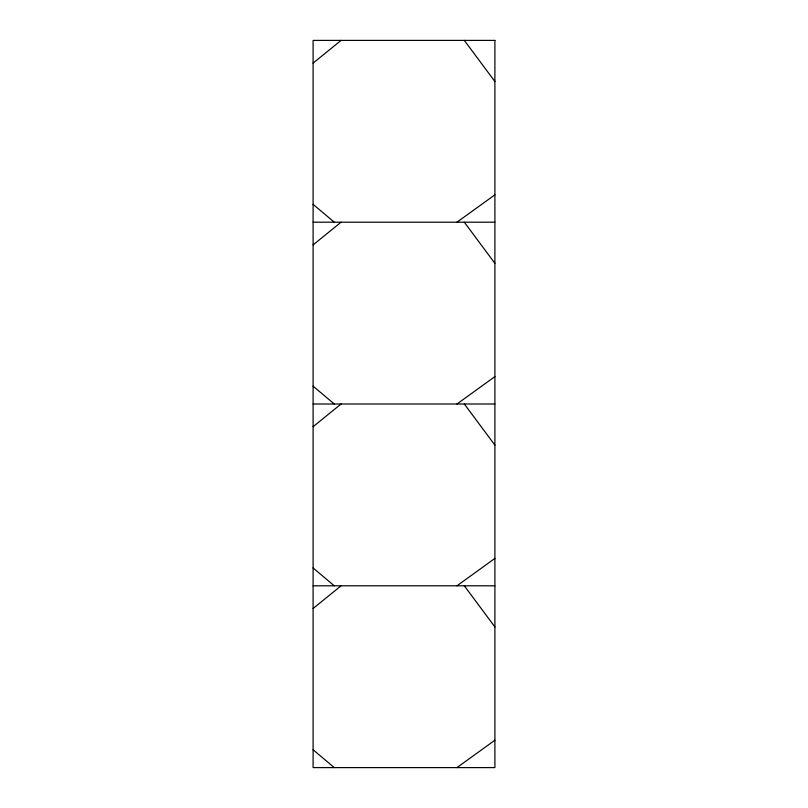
<?xml version="1.0" encoding="UTF-8"?>
<svg xmlns="http://www.w3.org/2000/svg" width="808" height="808" viewBox="0 0 808 808"><rect width="100%" height="100%" fill="white"/><g stroke="black" fill="none" stroke-linecap="round" stroke-linejoin="round"><path stroke-width="1.21" d="M313.1 63.105L341.077 40.4M313.1 244.905L341.077 222.2M313.1 426.705L341.077 404M313.1 608.505L341.077 585.8M456.974 222.2L494.9 194.809M456.974 404L494.9 376.609M456.974 585.8L494.9 558.409M456.974 767.6L494.9 740.209M313.1 222.2L494.9 222.2M313.1 404L494.9 404M313.1 585.8L494.9 585.8M313.1 204.353L334.27 222.2M313.1 386.153L334.27 404M313.1 567.953L334.27 585.8M313.1 749.753L334.27 767.6M464.317 40.4L494.9 81.517M464.317 222.2L494.9 263.317M464.317 404L494.9 445.117M464.317 585.8L494.9 626.917M494.9 40.4L313.1 40.4L313.1 767.6L494.9 767.6L494.9 40.4"/></g></svg>
